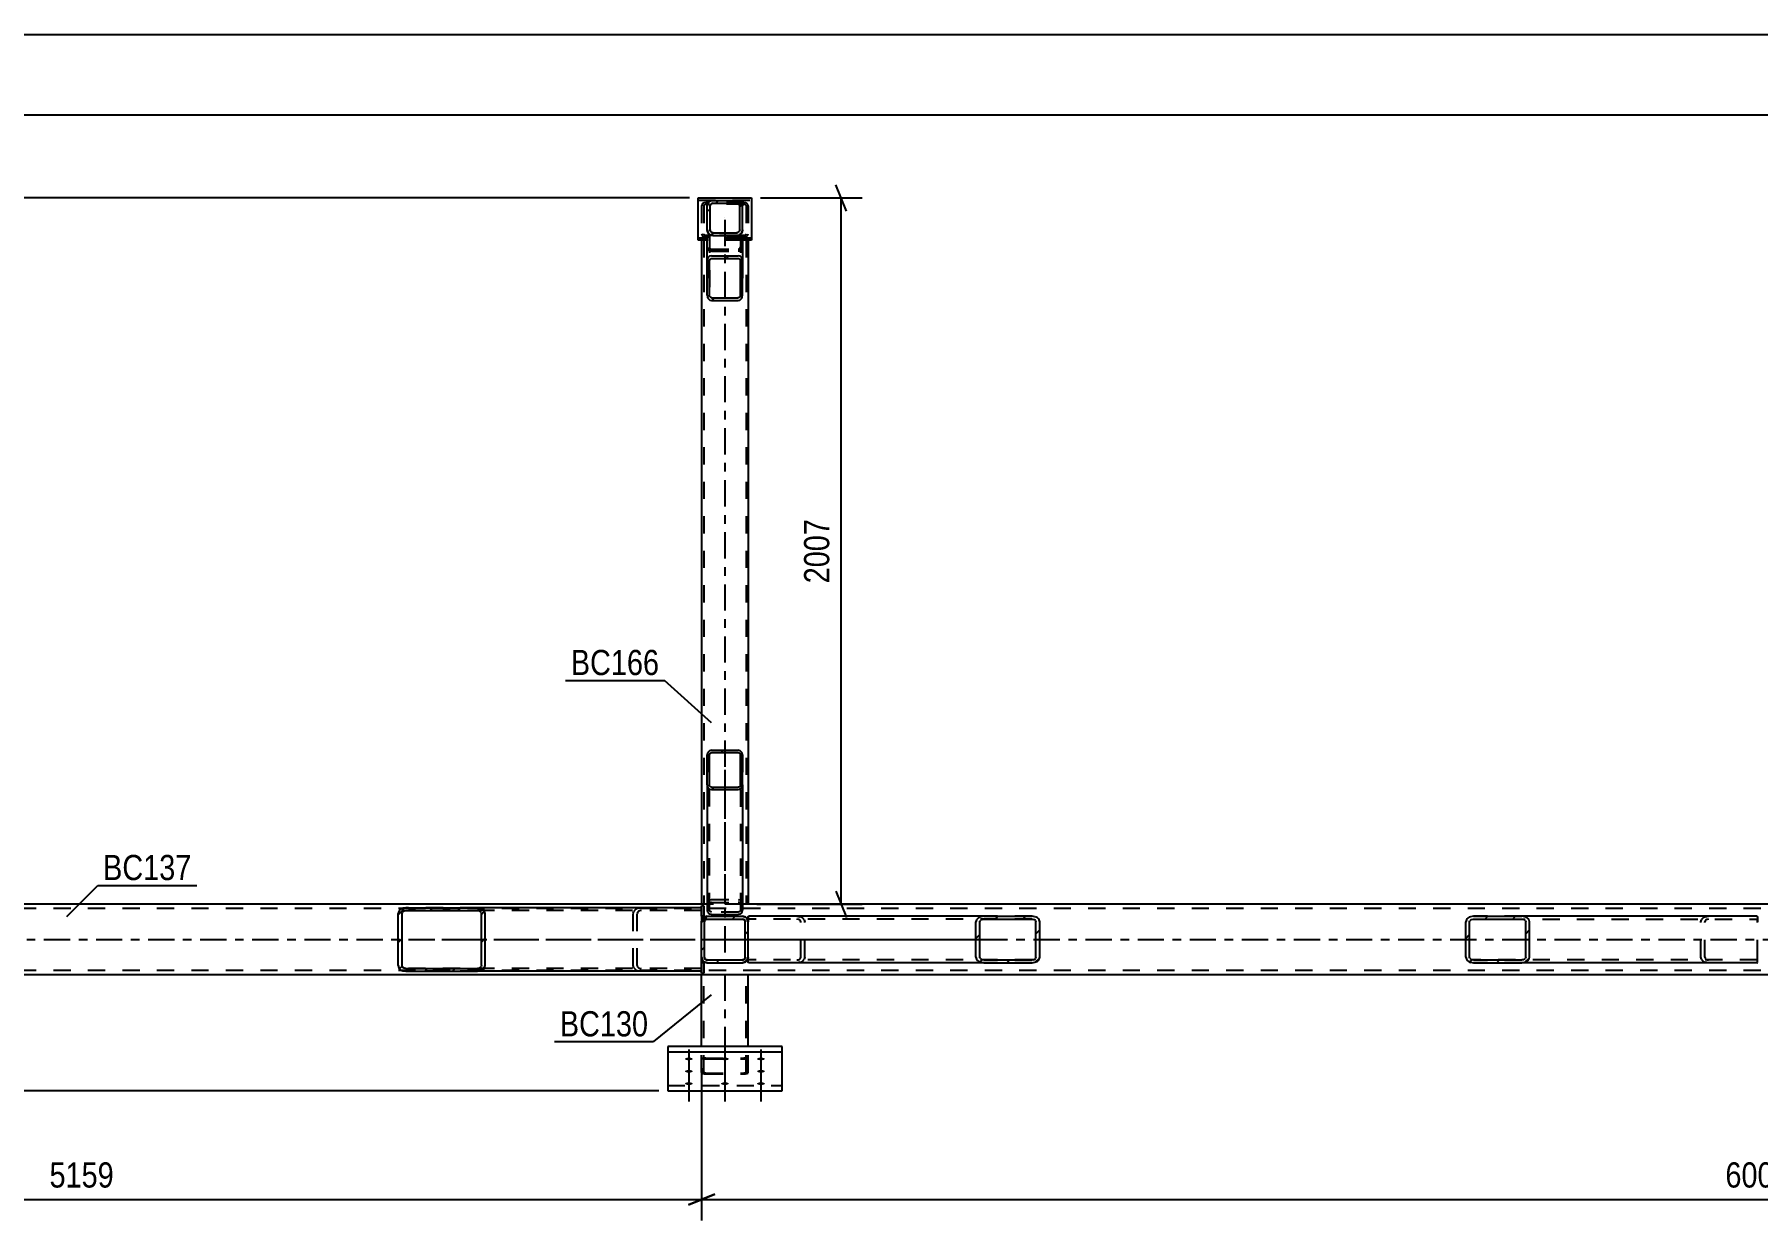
# Model space of a CAD drawing. Header units: millimetres. Extents: x -136 to 1053, y -541 to 300.
# Drawn here: x 33.8 to 229.6, y -335.4 to -200.7 of the extents above; entities that cross this region are included whole.
import ezdxf

# ---------------------------------------------------------------- set-up
doc = ezdxf.new("R2010")
doc.units = ezdxf.units.MM
doc.linetypes.add('DXK_LINE_DOT2', pattern=[3.9198, 1.9599, -1.9599])
doc.linetypes.add('DXK_LINE_DOT3', pattern=[5.9187, 2.979, -0.9799, 0.9799, -0.9799])
doc.styles.add('Arial Narrow', font='ARIALN.TTF', dxfattribs={"height": 0.2})

# ---------------------------------------------------------------- blocks, each defined once
blk = doc.blocks.new('Part-335479020-6324 - 6251')
at = {"color": 2, "linetype": 'Continuous'}
for p, q in [((109.58, -306.15), (109.58, -306.15)), ((109.58, -307.35), (109.58, -306.15)), ((109.82, -306.15), (109.58, -306.15)), ((109.58, -307.35), (109.58, -307.35)), ((109.58, -307.35), (109.82, -307.35)), ((109.82, -306.15), (109.82, -306.15)), ((109.82, -306.15), (109.82, -307.35)), ((109.82, -307.35), (109.82, -307.35))]:
    blk.add_line(p, q, dxfattribs=at)
at = {"color": 7, "linetype": 'DXK_LINE_DOT2'}
for p, q in [((109.58, -307.35), (109.58, -306.15)), ((109.82, -307.35), (109.82, -306.15))]:
    blk.add_line(p, q, dxfattribs=at)
blk = doc.blocks.new('Bolt-335479020-6273 - 6251')
at = {"linetype": 'Continuous'}
for points in [[(108.13, -316.94), (108.22, -316.94), (108.31, -316.95), (108.39, -316.96), (108.46, -316.99), (108.51, -317.01), (108.55, -317.04), (108.57, -317.07), (108.57, -317.1), (108.55, -317.13), (108.51, -317.16), (108.46, -317.19), (108.39, -317.21), (108.31, -317.22), (108.22, -317.23), (108.13, -317.24), (108.04, -317.23), (107.95, -317.22), (107.87, -317.21), (107.8, -317.19), (107.75, -317.16), (107.71, -317.13), (107.69, -317.1), (107.69, -317.07), (107.71, -317.04), (107.75, -317.01), (107.8, -316.99), (107.87, -316.96), (107.95, -316.95), (108.04, -316.94)], [(112.23, -316.94), (112.32, -316.94), (112.41, -316.95), (112.49, -316.96), (112.56, -316.99), (112.61, -317.01), (112.65, -317.04), (112.67, -317.07), (112.67, -317.1), (112.65, -317.13), (112.61, -317.16), (112.56, -317.19), (112.49, -317.21), (112.41, -317.22), (112.32, -317.23), (112.23, -317.24), (112.14, -317.23), (112.05, -317.22), (111.97, -317.21), (111.9, -317.19), (111.85, -317.16), (111.81, -317.13), (111.79, -317.1), (111.79, -317.07), (111.81, -317.04), (111.85, -317.01), (111.9, -316.99), (111.97, -316.96), (112.05, -316.95), (112.14, -316.94)], [(116.33, -316.94), (116.42, -316.94), (116.51, -316.95), (116.59, -316.96), (116.66, -316.99), (116.71, -317.01), (116.75, -317.04), (116.77, -317.07), (116.77, -317.1), (116.75, -317.13), (116.71, -317.16), (116.66, -317.19), (116.59, -317.21), (116.51, -317.22), (116.42, -317.23), (116.33, -317.24), (116.24, -317.23), (116.15, -317.22), (116.07, -317.21), (116, -317.19), (115.95, -317.16), (115.91, -317.13), (115.89, -317.1), (115.89, -317.07), (115.91, -317.04), (115.95, -317.01), (116, -316.99), (116.07, -316.96), (116.15, -316.95), (116.24, -316.94)], [(108.13, -318.34), (108.22, -318.34), (108.31, -318.35), (108.39, -318.37), (108.46, -318.39), (108.51, -318.41), (108.55, -318.44), (108.57, -318.47), (108.57, -318.5), (108.55, -318.53), (108.51, -318.56), (108.46, -318.59), (108.39, -318.61), (108.31, -318.63), (108.22, -318.64), (108.13, -318.64), (108.04, -318.64), (107.95, -318.63), (107.87, -318.61), (107.8, -318.59), (107.75, -318.56), (107.71, -318.53), (107.69, -318.5), (107.69, -318.47), (107.71, -318.44), (107.75, -318.41), (107.8, -318.39), (107.87, -318.37), (107.95, -318.35), (108.04, -318.34)], [(116.33, -318.34), (116.42, -318.34), (116.51, -318.35), (116.59, -318.37), (116.66, -318.39), (116.71, -318.41), (116.75, -318.44), (116.77, -318.47), (116.77, -318.5), (116.75, -318.53), (116.71, -318.56), (116.66, -318.59), (116.59, -318.61), (116.51, -318.63), (116.42, -318.64), (116.33, -318.64), (116.24, -318.64), (116.15, -318.63), (116.07, -318.61), (116, -318.59), (115.95, -318.56), (115.91, -318.53), (115.89, -318.5), (115.89, -318.47), (115.91, -318.44), (115.95, -318.41), (116, -318.39), (116.07, -318.37), (116.15, -318.35), (116.24, -318.34)], [(108.13, -319.74), (108.22, -319.74), (108.31, -319.75), (108.39, -319.77), (108.46, -319.79), (108.51, -319.82), (108.55, -319.84), (108.57, -319.87), (108.57, -319.91), (108.55, -319.94), (108.51, -319.97), (108.46, -319.99), (108.39, -320.01), (108.31, -320.03), (108.22, -320.04), (108.13, -320.04), (108.04, -320.04), (107.95, -320.03), (107.87, -320.01), (107.8, -319.99), (107.75, -319.97), (107.71, -319.94), (107.69, -319.91), (107.69, -319.87), (107.71, -319.84), (107.75, -319.82), (107.8, -319.79), (107.87, -319.77), (107.95, -319.75), (108.04, -319.74)], [(112.23, -319.74), (112.32, -319.74), (112.41, -319.75), (112.49, -319.77), (112.56, -319.79), (112.61, -319.82), (112.65, -319.84), (112.67, -319.87), (112.67, -319.91), (112.65, -319.94), (112.61, -319.97), (112.56, -319.99), (112.49, -320.01), (112.41, -320.03), (112.32, -320.04), (112.23, -320.04), (112.14, -320.04), (112.05, -320.03), (111.97, -320.01), (111.9, -319.99), (111.85, -319.97), (111.81, -319.94), (111.79, -319.91), (111.79, -319.87), (111.81, -319.84), (111.85, -319.82), (111.9, -319.79), (111.97, -319.77), (112.05, -319.75), (112.14, -319.74)], [(116.33, -319.74), (116.42, -319.74), (116.51, -319.75), (116.59, -319.77), (116.66, -319.79), (116.71, -319.82), (116.75, -319.84), (116.77, -319.87), (116.77, -319.91), (116.75, -319.94), (116.71, -319.97), (116.66, -319.99), (116.59, -320.01), (116.51, -320.03), (116.42, -320.04), (116.33, -320.04), (116.24, -320.04), (116.15, -320.03), (116.07, -320.01), (116, -319.99), (115.95, -319.97), (115.91, -319.94), (115.89, -319.91), (115.89, -319.87), (115.91, -319.84), (115.95, -319.82), (116, -319.79), (116.07, -319.77), (116.15, -319.75), (116.24, -319.74)]]:
    blk.add_hatch(color=1, dxfattribs=at).paths.add_polyline_path(points)
at = {"color": 1, "linetype": 'Continuous'}
for p, q in [((108.13, -316), (108.13, -319.12)), ((112.23, -316), (112.23, -319.12)), ((116.33, -316), (116.33, -319.12)), ((108.13, -317.4), (108.13, -320.52)), ((108.13, -318.8), (108.13, -321.92)), ((112.23, -318.8), (112.23, -321.92)), ((116.33, -317.4), (116.33, -320.52)), ((116.33, -318.8), (116.33, -321.92))]:
    blk.add_line(p, q, dxfattribs=at)
blk = doc.blocks.new('Part-335479020-6360 - 6251')
at = {"linetype": 'Continuous'}
h = blk.add_hatch(dxfattribs=at)
h.set_pattern_fill('', scale=0.7, style=0, pattern_type=0)
h.set_pattern_definition([(45, (113.9336, -230.8423), (-1.57154, 1.57154), [])])
h.paths.add_polyline_path([(113.75, -230.89), (113.93, -230.84), (114.09, -230.71), (114.19, -230.51), (114.23, -230.28), (114.23, -226.41), (114.19, -226.18), (114.09, -225.98), (113.93, -225.85), (113.75, -225.8), (110.71, -225.8), (110.53, -225.85), (110.37, -225.98), (110.27, -226.18), (110.23, -226.41), (110.23, -230.28), (110.27, -230.51), (110.37, -230.71), (110.53, -230.84), (110.71, -230.89)])
h.paths.add_polyline_path([(110.62, -230.56), (110.54, -230.49), (110.49, -230.39), (110.47, -230.28), (110.47, -226.41), (110.49, -226.29), (110.54, -226.19), (110.62, -226.13), (110.71, -226.1), (113.75, -226.1), (113.84, -226.13), (113.92, -226.19), (113.97, -226.29), (113.99, -226.41), (113.99, -230.28), (113.97, -230.39), (113.92, -230.49), (113.84, -230.56), (113.75, -230.58), (110.71, -230.58)])
at = {"color": 2, "linetype": 'Continuous'}
for p, q in [((110.23, -226.41), (110.23, -223.51)), ((110.23, -223.51), (110.27, -223.51)), ((110.87, -223.51), (110.27, -223.51)), ((114.23, -223.51), (113.59, -223.51)), ((114.23, -223.51), (114.23, -226.41)), ((110.27, -226.18), (110.23, -226.41)), ((110.23, -230.28), (110.23, -226.41)), ((110.47, -226.41), (110.49, -226.29)), ((110.47, -230.28), (110.47, -226.41)), ((110.49, -226.29), (110.54, -226.19)), ((110.71, -225.8), (110.53, -225.85)), ((110.54, -226.19), (110.62, -226.13)), ((110.62, -226.13), (110.71, -226.1)), ((110.71, -225.8), (113.75, -225.8)), ((110.71, -226.1), (113.75, -226.1)), ((113.93, -225.85), (113.75, -225.8)), ((113.75, -226.1), (113.84, -226.13)), ((113.84, -226.13), (113.92, -226.19)), ((113.92, -226.19), (113.97, -226.29)), ((113.97, -226.29), (113.99, -226.41)), ((113.99, -230.28), (113.99, -226.41)), ((114.23, -226.41), (114.19, -226.18)), ((114.23, -230.28), (114.23, -226.41)), ((110.23, -230.28), (110.27, -230.51)), ((110.49, -230.39), (110.47, -230.28)), ((110.54, -230.49), (110.49, -230.39)), ((110.53, -230.84), (110.71, -230.89)), ((110.62, -230.56), (110.54, -230.49)), ((110.71, -230.58), (110.62, -230.56)), ((110.71, -230.58), (113.75, -230.58)), ((110.71, -230.89), (113.75, -230.89)), ((113.84, -230.56), (113.75, -230.58)), ((113.75, -230.89), (113.93, -230.84)), ((113.92, -230.49), (113.84, -230.56)), ((113.97, -230.39), (113.92, -230.49)), ((113.99, -230.28), (113.97, -230.39)), ((114.19, -230.51), (114.23, -230.28))]:
    blk.add_line(p, q, dxfattribs=at)
at = {"color": 7, "linetype": 'DXK_LINE_DOT2'}
for p, q in [((110.27, -225.01), (110.23, -224.83)), ((110.37, -225.16), (110.27, -225.01)), ((110.53, -225.27), (110.37, -225.16)), ((110.47, -223.51), (110.47, -230.28)), ((110.49, -224.92), (110.47, -224.83)), ((110.53, -224.97), (110.49, -224.92)), ((110.54, -224.99), (110.53, -224.97)), ((110.54, -224.99), (110.62, -225.05)), ((110.62, -225.05), (110.71, -225.06)), ((110.71, -225.06), (113.75, -225.06)), ((113.59, -223.51), (110.87, -223.51)), ((113.75, -225.06), (113.84, -225.05)), ((113.84, -225.05), (113.92, -224.99)), ((113.92, -224.99), (113.97, -224.92)), ((114.09, -225.16), (113.93, -225.27)), ((113.97, -224.92), (113.99, -224.83)), ((113.99, -223.51), (113.99, -230.28)), ((114.23, -223.51), (113.99, -223.51)), ((114.19, -225.01), (114.09, -225.16)), ((114.23, -224.83), (114.19, -225.01)), ((110.23, -226.41), (110.23, -230.28)), ((110.71, -225.3), (110.53, -225.27)), ((110.71, -225.3), (113.75, -225.3)), ((113.93, -225.27), (113.75, -225.3)), ((114.23, -226.41), (114.23, -230.28))]:
    blk.add_line(p, q, dxfattribs=at)
at = {"color": 2, "linetype": 'Continuous'}
for centre, start, end in [((110.81, -226.33), 119.9099, 163.7579), ((113.65, -226.33), 16.2421, 60.0901), ((110.81, -230.35), 196.2421, 240.0901), ((113.65, -230.35), 299.9099, 343.7579)]:
    blk.add_arc(centre, 0.563, start, end, dxfattribs=at)
blk = doc.blocks.new('Part-335479020-6361 - 6251')
at = {"linetype": 'Continuous'}
h = blk.add_hatch(dxfattribs=at)
h.set_pattern_fill('', scale=0.7, style=0, pattern_type=0)
h.set_pattern_definition([(45, (113.9336, -286.437), (-1.57154, 1.57154), [])])
h.paths.add_polyline_path([(113.75, -286.48), (113.93, -286.44), (114.09, -286.32), (114.19, -286.15), (114.23, -285.94), (114.23, -282.54), (114.19, -282.34), (114.09, -282.16), (113.93, -282.05), (113.75, -282.01), (110.71, -282.01), (110.53, -282.05), (110.37, -282.16), (110.27, -282.34), (110.23, -282.54), (110.23, -285.94), (110.27, -286.15), (110.37, -286.32), (110.53, -286.44), (110.71, -286.48)])
h.paths.add_polyline_path([(110.62, -286.19), (110.54, -286.13), (110.49, -286.04), (110.47, -285.94), (110.47, -282.54), (110.49, -282.44), (110.54, -282.35), (110.62, -282.29), (110.71, -282.27), (113.75, -282.27), (113.84, -282.29), (113.92, -282.35), (113.97, -282.44), (113.99, -282.54), (113.99, -285.94), (113.97, -286.04), (113.92, -286.13), (113.84, -286.19), (113.75, -286.21), (110.71, -286.21)])
at = {"color": 2, "linetype": 'Continuous'}
for p, q in [((110.27, -282.34), (110.23, -282.54)), ((110.23, -285.94), (110.23, -282.54)), ((110.47, -282.54), (110.49, -282.44)), ((110.47, -285.94), (110.47, -282.54)), ((110.49, -282.44), (110.54, -282.35)), ((110.71, -282.01), (110.53, -282.05)), ((110.54, -282.35), (110.62, -282.29)), ((110.62, -282.29), (110.71, -282.27)), ((110.71, -282.01), (113.75, -282.01)), ((110.71, -282.27), (113.75, -282.27)), ((113.93, -282.05), (113.75, -282.01)), ((113.75, -282.27), (113.84, -282.29)), ((113.84, -282.29), (113.92, -282.35)), ((113.92, -282.35), (113.97, -282.44)), ((113.97, -282.44), (113.99, -282.54)), ((113.99, -285.94), (113.99, -282.54)), ((114.23, -282.54), (114.19, -282.34)), ((114.23, -285.94), (114.23, -282.54)), ((110.23, -285.94), (110.23, -300.16)), ((110.23, -285.94), (110.27, -286.15)), ((110.49, -286.04), (110.47, -285.94)), ((110.54, -286.13), (110.49, -286.04)), ((110.53, -286.44), (110.71, -286.48)), ((110.62, -286.19), (110.54, -286.13)), ((110.71, -286.21), (110.62, -286.19)), ((110.71, -286.21), (113.75, -286.21)), ((110.71, -286.48), (113.75, -286.48)), ((113.84, -286.19), (113.75, -286.21)), ((113.75, -286.48), (113.93, -286.44)), ((113.92, -286.13), (113.84, -286.19)), ((113.97, -286.04), (113.92, -286.13)), ((113.99, -285.94), (113.97, -286.04)), ((114.19, -286.15), (114.23, -285.94)), ((114.23, -285.94), (114.23, -300.16)), ((110.23, -300.16), (110.27, -300.35)), ((110.27, -300.35), (110.35, -300.47)), ((110.37, -300.51), (110.35, -300.47)), ((110.53, -300.62), (110.37, -300.51)), ((110.71, -300.66), (110.53, -300.62)), ((110.71, -300.66), (113.75, -300.66)), ((113.93, -300.62), (113.75, -300.66)), ((114.09, -300.51), (113.93, -300.62)), ((114.11, -300.47), (114.09, -300.51)), ((114.11, -300.47), (114.19, -300.35)), ((114.19, -300.35), (114.23, -300.16))]:
    blk.add_line(p, q, dxfattribs=at)
at = {"color": 7, "linetype": 'DXK_LINE_DOT2'}
for p, q in [((110.23, -282.54), (110.23, -285.94)), ((110.47, -300.16), (110.47, -282.54)), ((113.99, -282.54), (113.99, -300.16)), ((114.23, -282.54), (114.23, -285.94)), ((110.27, -299.51), (110.23, -299.51)), ((110.23, -299.51), (110.49, -299.51)), ((110.25, -299.51), (110.27, -299.38)), ((110.27, -299.38), (110.37, -299.16)), ((110.37, -299.16), (110.53, -299.02)), ((110.47, -299.51), (110.49, -299.51)), ((110.54, -299.39), (110.49, -299.5)), ((110.49, -299.5), (110.49, -299.51)), ((110.53, -299.02), (110.71, -298.97)), ((110.62, -299.32), (110.54, -299.39)), ((110.71, -299.3), (110.62, -299.32)), ((110.71, -298.97), (113.75, -298.97)), ((110.71, -299.3), (113.75, -299.3)), ((113.75, -298.97), (113.93, -299.02)), ((113.84, -299.32), (113.75, -299.3)), ((113.92, -299.39), (113.84, -299.32)), ((113.97, -299.5), (113.92, -299.39)), ((113.93, -299.02), (114.09, -299.16)), ((113.97, -299.51), (113.97, -299.5)), ((114.23, -299.51), (113.97, -299.51)), ((114.09, -299.16), (114.19, -299.38)), ((114.19, -299.38), (114.21, -299.51)), ((114.21, -299.51), (114.23, -299.51)), ((110.49, -300.25), (110.47, -300.16)), ((110.54, -300.33), (110.49, -300.25)), ((110.62, -300.38), (110.54, -300.33)), ((110.71, -300.4), (110.62, -300.38)), ((113.75, -300.4), (110.71, -300.4)), ((113.84, -300.38), (113.75, -300.4)), ((113.92, -300.33), (113.84, -300.38)), ((113.97, -300.25), (113.92, -300.33)), ((113.99, -300.16), (113.97, -300.25))]:
    blk.add_line(p, q, dxfattribs=at)
at = {"color": 7, "linetype": 'DXK_LINE_DOT3'}
blk.add_line((112.23, -284.24), (112.23, -305.78), dxfattribs=at)
at = {"color": 2, "linetype": 'Continuous'}
for centre, start, end in [((110.75, -282.51), 115.8178, 160.5663), ((113.71, -282.51), 19.4337, 64.1822), ((110.75, -285.98), 199.4337, 244.1822), ((113.71, -285.98), 295.8178, 340.5663)]:
    blk.add_arc(centre, 0.512, start, end, dxfattribs=at)
blk = doc.blocks.new('Part-335479020-6362 - 6251')
at = {"linetype": 'Continuous'}
h = blk.add_hatch(dxfattribs=at)
h.set_pattern_fill('', scale=0.7, style=0, pattern_type=0)
h.set_pattern_definition([(45, (113.8348, -223.4651), (-1.5715, 1.5715), [])])
h.paths.add_polyline_path([(113.59, -223.51), (113.83, -223.47), (114.04, -223.33), (114.18, -223.12), (114.23, -222.87), (114.23, -220.15), (114.18, -219.91), (114.04, -219.7), (113.83, -219.56), (113.59, -219.51), (110.87, -219.51), (110.62, -219.56), (110.42, -219.7), (110.28, -219.91), (110.23, -220.15), (110.23, -222.87), (110.28, -223.12), (110.42, -223.33), (110.62, -223.47), (110.87, -223.51)])
h.paths.add_polyline_path([(110.75, -223.17), (110.64, -223.1), (110.57, -223), (110.55, -222.87), (110.55, -220.15), (110.57, -220.03), (110.64, -219.93), (110.75, -219.86), (110.87, -219.83), (113.59, -219.83), (113.71, -219.86), (113.82, -219.93), (113.89, -220.03), (113.91, -220.15), (113.91, -222.87), (113.89, -223), (113.82, -223.1), (113.71, -223.17), (113.59, -223.19), (110.87, -223.19)])
at = {"color": 7, "linetype": 'DXK_LINE_DOT2'}
for p, q in [((110.23, -220.15), (110.28, -219.91)), ((110.23, -222.87), (110.23, -220.15)), ((110.28, -219.91), (110.42, -219.7)), ((110.42, -219.7), (110.62, -219.56)), ((110.57, -220.03), (110.55, -220.15)), ((110.55, -222.87), (110.55, -220.15)), ((110.64, -219.93), (110.57, -220.03)), ((110.62, -219.56), (110.87, -219.51)), ((110.75, -219.86), (110.64, -219.93)), ((110.87, -219.83), (110.75, -219.86)), ((110.87, -219.51), (113.59, -219.51)), ((110.87, -219.83), (113.59, -219.83)), ((113.59, -219.51), (113.83, -219.56)), ((113.71, -219.86), (113.59, -219.83)), ((113.82, -219.93), (113.71, -219.86)), ((113.89, -220.03), (113.82, -219.93)), ((113.83, -219.56), (114.04, -219.7)), ((113.91, -220.15), (113.89, -220.03)), ((113.91, -222.87), (113.91, -220.15)), ((114.04, -219.7), (114.18, -219.91)), ((114.18, -219.91), (114.23, -220.15)), ((114.23, -222.87), (114.23, -220.15)), ((110.28, -223.12), (110.23, -222.87)), ((110.42, -223.33), (110.28, -223.12)), ((110.55, -222.87), (110.57, -223)), ((110.57, -223), (110.64, -223.1)), ((110.64, -223.1), (110.75, -223.17)), ((110.75, -223.17), (110.87, -223.19)), ((110.87, -223.19), (113.59, -223.19)), ((113.59, -223.19), (113.71, -223.17)), ((113.71, -223.17), (113.82, -223.1)), ((113.82, -223.1), (113.89, -223)), ((113.89, -223), (113.91, -222.87)), ((114.18, -223.12), (114.04, -223.33)), ((114.23, -222.87), (114.18, -223.12)), ((110.62, -223.47), (110.42, -223.33)), ((110.87, -223.51), (110.62, -223.47)), ((110.87, -223.51), (113.59, -223.51)), ((113.83, -223.47), (113.59, -223.51)), ((114.04, -223.33), (113.83, -223.47))]:
    blk.add_line(p, q, dxfattribs=at)
at = {"color": 2, "linetype": 'Continuous'}
for p, q in [((110.28, -219.91), (110.23, -220.15)), ((110.23, -222.87), (110.23, -220.15)), ((110.55, -220.15), (110.57, -220.03)), ((110.55, -222.87), (110.55, -220.15)), ((110.87, -219.51), (110.62, -219.56)), ((110.75, -219.86), (110.87, -219.83)), ((110.87, -219.51), (113.59, -219.51)), ((110.87, -219.83), (113.59, -219.83)), ((113.83, -219.56), (113.59, -219.51)), ((113.59, -219.83), (113.71, -219.86)), ((113.89, -220.03), (113.91, -220.15)), ((113.91, -222.87), (113.91, -220.15)), ((114.23, -220.15), (114.18, -219.91)), ((114.23, -222.87), (114.23, -220.15)), ((110.23, -222.87), (110.28, -223.12)), ((110.57, -223), (110.55, -222.87)), ((110.87, -223.19), (110.75, -223.17)), ((110.87, -223.19), (113.59, -223.19)), ((113.71, -223.17), (113.59, -223.19)), ((113.91, -222.87), (113.89, -223)), ((114.18, -223.12), (114.23, -222.87)), ((110.62, -223.47), (110.87, -223.51)), ((110.87, -223.51), (113.59, -223.51)), ((113.59, -223.51), (113.83, -223.47))]:
    blk.add_line(p, q, dxfattribs=at)
at = {"color": 7, "linetype": 'DXK_LINE_DOT3'}
blk.add_line((112.23, -221.51), (112.23, -221.51), dxfattribs=at)
at = {"color": 2, "linetype": 'Continuous'}
for centre, radius, start, end in [((110.87, -220.15), 0.64, 112.5, 157.5), ((110.87, -220.15), 0.32, 112.5, 157.5), ((113.59, -220.15), 0.32, 22.5, 67.5), ((113.59, -220.15), 0.64, 22.5, 67.5), ((110.87, -222.87), 0.64, 202.5, 247.5), ((110.87, -222.87), 0.32, 202.5, 247.5), ((113.59, -222.87), 0.32, 292.5, 337.5), ((113.59, -222.87), 0.64, 292.5, 337.5)]:
    blk.add_arc(centre, radius, start, end, dxfattribs=at)
blk = doc.blocks.new('Part-335479020-6365 - 6251')
at = {"linetype": 'Continuous'}
h = blk.add_hatch(dxfattribs=at)
h.set_pattern_fill('', scale=0.7, style=0, pattern_type=0)
h.set_pattern_definition([(45, (147.4735, -306.105), (-1.57154, 1.57154), [])])
h.paths.add_polyline_path([(147.14, -306.15), (147.47, -306.1), (147.76, -305.97), (147.95, -305.76), (148.02, -305.51), (148.02, -301.51), (147.95, -301.27), (147.76, -301.06), (147.47, -300.92), (147.14, -300.87), (141.64, -300.87), (141.31, -300.92), (141.02, -301.06), (140.83, -301.27), (140.76, -301.51), (140.76, -305.51), (140.83, -305.76), (141.02, -305.97), (141.31, -306.1), (141.64, -306.15)])
h.paths.add_polyline_path([(141.47, -305.81), (141.33, -305.74), (141.24, -305.64), (141.2, -305.51), (141.2, -301.51), (141.24, -301.39), (141.33, -301.29), (141.47, -301.22), (141.64, -301.19), (147.14, -301.19), (147.31, -301.22), (147.45, -301.29), (147.54, -301.39), (147.58, -301.51), (147.58, -305.51), (147.54, -305.64), (147.45, -305.74), (147.31, -305.81), (147.14, -305.83), (141.64, -305.83)])
at = {"color": 2, "linetype": 'Continuous'}
for p, q in [((114.86, -300.88), (114.93, -300.87)), ((114.86, -300.88), (114.86, -301.51)), ((141.64, -300.87), (114.93, -300.87)), ((140.83, -301.27), (140.76, -301.51)), ((140.76, -305.51), (140.76, -301.51)), ((141.2, -301.51), (141.24, -301.39)), ((141.2, -305.51), (141.2, -301.51)), ((141.64, -300.87), (141.31, -300.92)), ((141.47, -301.22), (141.64, -301.19)), ((141.64, -300.87), (147.14, -300.87)), ((141.64, -301.19), (147.14, -301.19)), ((147.47, -300.92), (147.14, -300.87)), ((147.14, -301.19), (147.31, -301.22)), ((147.54, -301.39), (147.58, -301.51)), ((147.58, -305.51), (147.58, -301.51)), ((148.02, -301.51), (147.95, -301.27)), ((148.02, -305.51), (148.02, -301.51)), ((114.86, -306.1), (114.86, -305.51)), ((114.86, -306.14), (114.86, -306.1)), ((114.93, -306.15), (114.86, -306.14)), ((141.64, -306.15), (114.93, -306.15)), ((140.76, -305.51), (140.83, -305.76)), ((141.24, -305.64), (141.2, -305.51)), ((141.31, -306.1), (141.64, -306.15)), ((141.64, -305.83), (141.47, -305.81)), ((141.64, -305.83), (147.14, -305.83)), ((141.64, -306.15), (147.14, -306.15)), ((147.31, -305.81), (147.14, -305.83)), ((147.14, -306.15), (147.47, -306.1)), ((147.58, -305.51), (147.54, -305.64)), ((147.95, -305.76), (148.02, -305.51))]:
    blk.add_line(p, q, dxfattribs=at)
at = {"color": 7, "linetype": 'DXK_LINE_DOT2'}
for p, q in [((114.86, -301.2), (114.86, -300.88)), ((114.93, -301.19), (114.86, -301.2)), ((114.86, -305.97), (114.86, -301.51)), ((147.14, -301.19), (114.93, -301.19)), ((120.42, -300.87), (120.76, -300.92)), ((120.59, -301.22), (120.42, -301.19)), ((120.86, -301.51), (120.83, -301.39)), ((120.86, -305.51), (120.86, -301.51)), ((121.23, -301.27), (121.3, -301.51)), ((121.3, -305.51), (121.3, -301.51)), ((147.14, -300.87), (141.64, -300.87)), ((114.93, -305.83), (114.86, -305.82)), ((147.14, -305.83), (114.93, -305.83)), ((120.42, -305.83), (120.59, -305.81)), ((120.76, -306.1), (120.42, -306.15)), ((120.83, -305.64), (120.86, -305.51)), ((121.3, -305.51), (121.23, -305.76)), ((147.14, -306.15), (141.64, -306.15))]:
    blk.add_line(p, q, dxfattribs=at)
at = {"color": 7, "linetype": 'DXK_LINE_DOT3'}
blk.add_line((110.82, -303.51), (144.39, -303.51), dxfattribs=at)
at = {"color": 7, "linetype": 'DXK_LINE_DOT2'}
for centre, radius, start, end in [((120.49, -301.61), 0.401, 32.4363, 75.4618), ((120.56, -301.7), 0.802, 32.4363, 75.4618), ((120.49, -305.42), 0.401, 284.5382, 327.5637), ((120.56, -305.33), 0.802, 284.5382, 327.5637)]:
    blk.add_arc(centre, radius, start, end, dxfattribs=at)
at = {"color": 2, "linetype": 'Continuous'}
for centre, radius, start, end in [((141.51, -301.7), 0.802, 104.5382, 147.5637), ((141.57, -301.61), 0.401, 104.5382, 147.5637), ((147.2, -301.61), 0.401, 32.4363, 75.4618), ((147.27, -301.7), 0.802, 32.4363, 75.4618), ((141.51, -305.33), 0.802, 212.4363, 255.4618), ((141.57, -305.42), 0.401, 212.4363, 255.4618), ((147.2, -305.42), 0.401, 284.5382, 327.5637), ((147.27, -305.33), 0.802, 284.5382, 327.5637)]:
    blk.add_arc(centre, radius, start, end, dxfattribs=at)
blk = doc.blocks.new('Part-335479020-6322 - 6251')
at = {"color": 2, "linetype": 'Continuous'}
for p, q in [((110.23, -299.51), (-18.42, -299.51)), ((350.23, -299.51), (114.23, -299.51)), ((554.42, -307.51), (-18.42, -307.51))]:
    blk.add_line(p, q, dxfattribs=at)
at = {"color": 7, "linetype": 'DXK_LINE_DOT2'}
for p, q in [((110.27, -299.51), (110.23, -299.51)), ((114.23, -299.51), (110.23, -299.51)), ((559.22, -299.99), (-18.42, -299.99)), ((559.22, -307.03), (-18.42, -307.03))]:
    blk.add_line(p, q, dxfattribs=at)
at = {"color": 7, "linetype": 'DXK_LINE_DOT3'}
blk.add_line((-18.42, -303.51), (559.22, -303.51), dxfattribs=at)
blk = doc.blocks.new('Part-335479020-6323 - 6251')
at = {"color": 2, "linetype": 'Continuous'}
for p, q in [((109.58, -299.67), (109.58, -299.67)), ((109.82, -299.67), (109.58, -299.67)), ((109.58, -300.87), (109.58, -299.67)), ((109.58, -300.87), (109.58, -300.87)), ((109.82, -300.87), (109.58, -300.87)), ((109.82, -299.67), (109.82, -299.67)), ((109.82, -299.67), (109.82, -300.87)), ((109.82, -300.87), (109.82, -300.87))]:
    blk.add_line(p, q, dxfattribs=at)
at = {"color": 7, "linetype": 'DXK_LINE_DOT2'}
for p, q in [((109.58, -299.67), (109.58, -300.87)), ((109.82, -299.67), (109.82, -300.87))]:
    blk.add_line(p, q, dxfattribs=at)
blk = doc.blocks.new('Part-335479020-6352 - 6251')
at = {"color": 2, "linetype": 'Continuous'}
for p, q in [((109.19, -224.02), (109.19, -219.24)), ((109.19, -219.24), (115.27, -219.24)), ((115.27, -219.24), (115.27, -224.02)), ((110.23, -223.79), (109.19, -223.79)), ((110.23, -224.02), (109.19, -224.02)), ((115.27, -223.79), (114.23, -223.79)), ((115.27, -224.02), (114.23, -224.02))]:
    blk.add_line(p, q, dxfattribs=at)
at = {"color": 7, "linetype": 'DXK_LINE_DOT2'}
for p, q in [((109.19, -219.48), (115.27, -219.48)), ((114.23, -223.79), (110.23, -223.79)), ((114.23, -224.02), (110.23, -224.02))]:
    blk.add_line(p, q, dxfattribs=at)
blk = doc.blocks.new('Part-335479020-6353 - 6251')
at = {"color": 2, "linetype": 'Continuous'}
for p, q in [((118.73, -315.66), (105.73, -315.66)), ((105.73, -315.66), (105.73, -320.71)), ((105.73, -316.27), (118.73, -316.27)), ((118.73, -320.71), (118.73, -315.66)), ((105.73, -320.71), (118.73, -320.71))]:
    blk.add_line(p, q, dxfattribs=at)
at = {"color": 7, "linetype": 'DXK_LINE_DOT2'}
blk.add_line((105.73, -320.11), (118.73, -320.11), dxfattribs=at)
blk = doc.blocks.new('Part-335479020-6378 - 6251')
at = {"linetype": 'Continuous'}
h = blk.add_hatch(dxfattribs=at)
h.set_pattern_fill('', scale=0.7, style=0, pattern_type=0)
h.set_pattern_definition([(45, (114.4654, -306.105), (-1.57154, 1.57154), [])])
h.paths.add_polyline_path([(114.22, -306.15), (114.47, -306.1), (114.67, -305.97), (114.81, -305.76), (114.86, -305.51), (114.86, -301.51), (114.81, -301.27), (114.67, -301.06), (114.47, -300.92), (114.22, -300.87), (110.22, -300.87), (109.98, -300.92), (109.77, -301.06), (109.63, -301.27), (109.58, -301.51), (109.58, -305.51), (109.63, -305.76), (109.77, -305.97), (109.98, -306.1), (110.22, -306.15)])
h.paths.add_polyline_path([(110.1, -305.81), (109.99, -305.74), (109.92, -305.64), (109.9, -305.51), (109.9, -301.51), (109.92, -301.39), (109.99, -301.29), (110.1, -301.22), (110.22, -301.19), (114.22, -301.19), (114.34, -301.22), (114.45, -301.29), (114.52, -301.39), (114.54, -301.51), (114.54, -305.51), (114.52, -305.64), (114.45, -305.74), (114.34, -305.81), (114.22, -305.83), (110.22, -305.83)])
at = {"color": 7, "linetype": 'DXK_LINE_DOT2'}
for p, q in [((109.58, -301.51), (109.63, -301.27)), ((109.58, -305.51), (109.58, -301.51)), ((109.92, -301.39), (109.9, -301.51)), ((109.9, -305.51), (109.9, -301.51)), ((109.98, -300.92), (110.22, -300.87)), ((110.22, -301.19), (110.1, -301.22)), ((110.22, -300.87), (114.22, -300.87)), ((110.22, -301.19), (114.22, -301.19)), ((114.22, -300.87), (114.47, -300.92)), ((114.34, -301.22), (114.22, -301.19)), ((114.54, -301.51), (114.52, -301.39)), ((114.54, -305.51), (114.54, -301.51)), ((114.81, -301.27), (114.86, -301.51)), ((114.86, -305.51), (114.86, -301.51)), ((109.63, -305.76), (109.58, -305.51)), ((109.9, -305.51), (109.92, -305.64)), ((110.22, -306.15), (109.98, -306.1)), ((110.1, -305.81), (110.22, -305.83)), ((110.22, -305.83), (114.22, -305.83)), ((110.22, -306.15), (114.22, -306.15)), ((114.22, -305.83), (114.34, -305.81)), ((114.47, -306.1), (114.22, -306.15)), ((114.52, -305.64), (114.54, -305.51)), ((114.86, -305.51), (114.81, -305.76))]:
    blk.add_line(p, q, dxfattribs=at)
at = {"color": 2, "linetype": 'Continuous'}
for p, q in [((109.63, -301.27), (109.58, -301.51)), ((109.58, -305.51), (109.58, -301.51)), ((109.9, -301.51), (109.92, -301.39)), ((109.9, -305.51), (109.9, -301.51)), ((110.22, -300.87), (109.98, -300.92)), ((110.1, -301.22), (110.22, -301.19)), ((110.22, -300.87), (114.22, -300.87)), ((110.22, -301.19), (114.22, -301.19)), ((114.47, -300.92), (114.22, -300.87)), ((114.22, -301.19), (114.34, -301.22)), ((114.52, -301.39), (114.54, -301.51)), ((114.54, -305.51), (114.54, -301.51)), ((114.86, -301.51), (114.81, -301.27)), ((114.86, -305.51), (114.86, -301.51)), ((109.58, -305.51), (109.63, -305.76)), ((109.92, -305.64), (109.9, -305.51)), ((109.98, -306.1), (110.22, -306.15)), ((110.22, -305.83), (110.1, -305.81)), ((110.22, -305.83), (114.22, -305.83)), ((110.22, -306.15), (114.22, -306.15)), ((114.34, -305.81), (114.22, -305.83)), ((114.22, -306.15), (114.47, -306.1)), ((114.54, -305.51), (114.52, -305.64)), ((114.81, -305.76), (114.86, -305.51))]:
    blk.add_line(p, q, dxfattribs=at)
at = {"color": 7, "linetype": 'DXK_LINE_DOT3'}
blk.add_line((112.22, -303.51), (112.22, -303.51), dxfattribs=at)
at = {"color": 7, "linetype": 'DXK_LINE_DOT2'}
for centre, radius, start, end in [((110.22, -301.51), 0.64, 112.5, 157.5), ((110.22, -301.51), 0.32, 112.5, 157.5), ((114.22, -301.51), 0.32, 22.5, 67.5), ((114.22, -301.51), 0.64, 22.5, 67.5), ((110.22, -305.51), 0.64, 202.5, 247.5), ((110.22, -305.51), 0.32, 202.5, 247.5), ((114.22, -305.51), 0.32, 292.5, 337.5), ((114.22, -305.51), 0.64, 292.5, 337.5)]:
    blk.add_arc(centre, radius, start, end, dxfattribs=at)
at = {"color": 2, "linetype": 'Continuous'}
for centre, radius, start, end in [((110.22, -301.51), 0.64, 112.5, 157.5), ((110.22, -301.51), 0.32, 112.5, 157.5), ((114.22, -301.51), 0.32, 22.5, 67.5), ((114.22, -301.51), 0.64, 22.5, 67.5), ((110.22, -305.51), 0.64, 202.5, 247.5), ((110.22, -305.51), 0.32, 202.5, 247.5), ((114.22, -305.51), 0.32, 292.5, 337.5), ((114.22, -305.51), 0.64, 292.5, 337.5)]:
    blk.add_arc(centre, radius, start, end, dxfattribs=at)
blk = doc.blocks.new('Part-335479020-6391 - 6251')
at = {"color": 2, "linetype": 'Continuous'}
for p, q in [((109.59, -315.66), (109.59, -307.51)), ((114.87, -315.66), (114.87, -307.51))]:
    blk.add_line(p, q, dxfattribs=at)
at = {"color": 7, "linetype": 'DXK_LINE_DOT2'}
for p, q in [((114.87, -307.51), (109.59, -307.51)), ((109.83, -318.63), (109.83, -307.51)), ((114.63, -318.63), (114.63, -307.51)), ((109.59, -318.63), (109.59, -315.66)), ((109.63, -317.09), (109.59, -317.15)), ((109.73, -317.03), (109.63, -317.09)), ((109.89, -317), (109.73, -317.03)), ((109.83, -317.15), (109.85, -317.12)), ((109.85, -317.12), (109.9, -317.09)), ((110.07, -316.98), (109.89, -317)), ((109.9, -317.09), (109.98, -317.07)), ((109.98, -317.07), (110.07, -317.07)), ((110.07, -316.98), (114.39, -316.98)), ((110.07, -317.07), (114.39, -317.07)), ((114.57, -317), (114.39, -316.98)), ((114.39, -317.07), (114.48, -317.07)), ((114.48, -317.07), (114.56, -317.09)), ((114.56, -317.09), (114.61, -317.12)), ((114.73, -317.03), (114.57, -317)), ((114.61, -317.12), (114.63, -317.15)), ((114.83, -317.09), (114.73, -317.03)), ((114.87, -317.15), (114.83, -317.09)), ((114.87, -318.63), (114.87, -315.66)), ((109.59, -318.63), (109.63, -318.69)), ((109.63, -318.69), (109.73, -318.74)), ((109.73, -318.74), (109.89, -318.78)), ((109.85, -318.66), (109.83, -318.63)), ((109.9, -318.68), (109.85, -318.66)), ((109.89, -318.78), (110.07, -318.79)), ((109.98, -318.7), (109.9, -318.68)), ((110.07, -318.71), (109.98, -318.7)), ((110.07, -318.71), (114.39, -318.71)), ((110.07, -318.79), (114.39, -318.79)), ((114.48, -318.7), (114.39, -318.71)), ((114.39, -318.79), (114.57, -318.78)), ((114.56, -318.68), (114.48, -318.7)), ((114.61, -318.66), (114.56, -318.68)), ((114.57, -318.78), (114.73, -318.74)), ((114.63, -318.63), (114.61, -318.66)), ((114.73, -318.74), (114.83, -318.69)), ((114.83, -318.69), (114.87, -318.63))]:
    blk.add_line(p, q, dxfattribs=at)
at = {"color": 7, "linetype": 'DXK_LINE_DOT3'}
blk.add_line((112.23, -307.51), (112.23, -317.89), dxfattribs=at)
blk = doc.blocks.new('Part-335479020-6393 - 6251')
at = {"linetype": 'Continuous'}
h = blk.add_hatch(dxfattribs=at)
h.set_pattern_fill('', scale=0.7, style=0, pattern_type=0)
h.set_pattern_definition([(45, (84.4545, -307.065), (-1.57154, 1.57154), [])])
h.paths.add_polyline_path([(84.12, -307.11), (84.45, -307.06), (84.74, -306.93), (84.93, -306.72), (85, -306.47), (85, -300.55), (84.93, -300.31), (84.74, -300.1), (84.45, -299.96), (84.12, -299.91), (75.99, -299.91), (75.65, -299.96), (75.36, -300.1), (75.17, -300.31), (75.11, -300.55), (75.11, -306.47), (75.17, -306.72), (75.36, -306.93), (75.65, -307.06), (75.99, -307.11)])
h.paths.add_polyline_path([(75.82, -306.77), (75.67, -306.7), (75.58, -306.6), (75.55, -306.47), (75.55, -300.55), (75.58, -300.43), (75.67, -300.33), (75.82, -300.26), (75.99, -300.23), (84.12, -300.23), (84.29, -300.26), (84.43, -300.33), (84.52, -300.43), (84.56, -300.55), (84.56, -306.47), (84.52, -306.6), (84.43, -306.7), (84.29, -306.77), (84.12, -306.79), (75.99, -306.79)])
at = {"color": 2, "linetype": 'Continuous'}
for p, q in [((75.17, -300.31), (75.11, -300.55)), ((75.11, -306.47), (75.11, -300.55)), ((75.55, -300.55), (75.58, -300.43)), ((75.55, -306.47), (75.55, -300.55)), ((75.99, -299.91), (75.65, -299.96)), ((75.82, -300.26), (75.99, -300.23)), ((75.99, -299.91), (84.12, -299.91)), ((75.99, -300.23), (84.12, -300.23)), ((109.58, -299.91), (84.12, -299.91)), ((84.45, -299.96), (84.12, -299.91)), ((84.12, -300.23), (84.29, -300.26)), ((84.52, -300.43), (84.56, -300.55)), ((84.56, -306.47), (84.56, -300.55)), ((85, -300.55), (84.93, -300.31)), ((85, -306.47), (85, -300.55)), ((109.58, -300.87), (109.58, -301.51)), ((75.11, -306.47), (75.17, -306.72)), ((75.58, -306.6), (75.55, -306.47)), ((75.65, -307.06), (75.99, -307.11)), ((75.99, -306.79), (75.82, -306.77)), ((75.99, -306.79), (84.12, -306.79)), ((75.99, -307.11), (84.12, -307.11)), ((84.29, -306.77), (84.12, -306.79)), ((84.12, -307.11), (84.45, -307.06)), ((109.58, -307.11), (84.12, -307.11)), ((84.56, -306.47), (84.52, -306.6)), ((84.93, -306.72), (85, -306.47)), ((109.58, -306.15), (109.58, -305.51))]:
    blk.add_line(p, q, dxfattribs=at)
at = {"color": 7, "linetype": 'DXK_LINE_DOT2'}
for p, q in [((84.12, -299.91), (75.99, -299.91)), ((109.58, -300.23), (75.99, -300.23)), ((101.82, -300.55), (101.89, -300.31)), ((101.82, -306.47), (101.82, -300.55)), ((102.29, -300.43), (102.26, -300.55)), ((102.26, -306.47), (102.26, -300.55)), ((102.36, -299.96), (102.7, -299.91)), ((102.7, -300.23), (102.53, -300.26)), ((109.58, -299.91), (109.58, -300.87)), ((109.58, -305.51), (109.58, -301.51)), ((109.58, -306.79), (75.99, -306.79)), ((84.12, -307.11), (75.99, -307.11)), ((101.89, -306.72), (101.82, -306.47)), ((102.26, -306.47), (102.29, -306.6)), ((102.7, -307.11), (102.36, -307.06)), ((102.53, -306.77), (102.7, -306.79)), ((109.58, -306.47), (109.58, -306.15)), ((109.58, -307.11), (109.58, -306.47))]:
    blk.add_line(p, q, dxfattribs=at)
at = {"color": 7, "linetype": 'DXK_LINE_DOT3'}
blk.add_line((80.05, -303.51), (113.62, -303.51), dxfattribs=at)
at = {"color": 2, "linetype": 'Continuous'}
for centre, radius, start, end in [((75.85, -300.74), 0.802, 104.5382, 147.5636), ((75.92, -300.65), 0.401, 104.5382, 147.5636), ((84.19, -300.65), 0.401, 32.4364, 75.4618), ((84.25, -300.74), 0.802, 32.4364, 75.4618), ((75.85, -306.29), 0.802, 212.4364, 255.4618), ((75.92, -306.38), 0.401, 212.4364, 255.4618), ((84.19, -306.38), 0.401, 284.5382, 327.5636), ((84.25, -306.29), 0.802, 284.5382, 327.5636)]:
    blk.add_arc(centre, radius, start, end, dxfattribs=at)
at = {"color": 7, "linetype": 'DXK_LINE_DOT2'}
for centre, radius, start, end in [((102.57, -300.74), 0.802, 104.5382, 147.5636), ((102.63, -300.65), 0.401, 104.5382, 147.5636), ((102.57, -306.29), 0.802, 212.4364, 255.4618), ((102.63, -306.38), 0.401, 212.4364, 255.4618)]:
    blk.add_arc(centre, radius, start, end, dxfattribs=at)
blk = doc.blocks.new('Part-335479020-6394 - 6251')
at = {"linetype": 'Continuous'}
h = blk.add_hatch(dxfattribs=at)
h.set_pattern_fill('', scale=0.7, style=0, pattern_type=0)
h.set_pattern_definition([(45, (203.1347, -306.105), (-1.57154, 1.57154), [])])
h.paths.add_polyline_path([(202.8, -306.15), (203.13, -306.1), (203.42, -305.97), (203.61, -305.76), (203.68, -305.51), (203.68, -301.51), (203.61, -301.27), (203.42, -301.06), (203.13, -300.92), (202.8, -300.87), (197.3, -300.87), (196.97, -300.92), (196.68, -301.06), (196.49, -301.27), (196.42, -301.51), (196.42, -305.51), (196.49, -305.76), (196.68, -305.97), (196.97, -306.1), (197.3, -306.15)])
h.paths.add_polyline_path([(197.13, -305.81), (196.99, -305.74), (196.9, -305.64), (196.86, -305.51), (196.86, -301.51), (196.9, -301.39), (196.99, -301.29), (197.13, -301.22), (197.3, -301.19), (202.8, -301.19), (202.97, -301.22), (203.11, -301.29), (203.2, -301.39), (203.24, -301.51), (203.24, -305.51), (203.2, -305.64), (203.11, -305.74), (202.97, -305.81), (202.8, -305.83), (197.3, -305.83)])
at = {"color": 2, "linetype": 'Continuous'}
for p, q in [((196.49, -301.27), (196.42, -301.51)), ((196.42, -305.51), (196.42, -301.51)), ((196.86, -301.51), (196.9, -301.39)), ((196.86, -305.51), (196.86, -301.51)), ((197.3, -300.87), (196.97, -300.92)), ((197.13, -301.22), (197.3, -301.19)), ((197.3, -300.87), (202.8, -300.87)), ((197.3, -301.19), (202.8, -301.19)), ((229.51, -300.87), (202.8, -300.87)), ((203.13, -300.92), (202.8, -300.87)), ((202.8, -301.19), (202.97, -301.22)), ((203.2, -301.39), (203.24, -301.51)), ((203.24, -305.51), (203.24, -301.51)), ((203.68, -301.51), (203.61, -301.27)), ((203.68, -305.51), (203.68, -301.51)), ((229.51, -300.87), (229.58, -300.88)), ((229.58, -300.88), (229.58, -300.92)), ((229.58, -300.92), (229.58, -301.06)), ((229.58, -301.06), (229.58, -301.51)), ((196.42, -305.51), (196.49, -305.76)), ((196.9, -305.64), (196.86, -305.51)), ((196.97, -306.1), (197.3, -306.15)), ((197.3, -305.83), (197.13, -305.81)), ((197.3, -305.83), (202.8, -305.83)), ((197.3, -306.15), (202.8, -306.15)), ((202.97, -305.81), (202.8, -305.83)), ((202.8, -306.15), (203.13, -306.1)), ((229.51, -306.15), (202.8, -306.15)), ((203.24, -305.51), (203.2, -305.64)), ((203.61, -305.76), (203.68, -305.51)), ((229.51, -306.15), (229.58, -306.14)), ((229.58, -306.14), (229.58, -305.51))]:
    blk.add_line(p, q, dxfattribs=at)
at = {"color": 7, "linetype": 'DXK_LINE_DOT2'}
for p, q in [((202.8, -300.87), (197.3, -300.87)), ((197.3, -301.19), (229.51, -301.19)), ((223.14, -301.51), (223.21, -301.27)), ((223.14, -305.51), (223.14, -301.51)), ((223.61, -301.39), (223.58, -301.51)), ((223.58, -305.51), (223.58, -301.51)), ((223.68, -300.92), (224.02, -300.87)), ((224.02, -301.19), (223.85, -301.22)), ((229.51, -301.19), (229.58, -301.2)), ((229.58, -300.88), (229.58, -300.88)), ((229.58, -301.06), (229.58, -301.2)), ((229.58, -305.51), (229.58, -301.27)), ((229.51, -305.83), (197.3, -305.83)), ((202.8, -306.15), (197.3, -306.15)), ((223.21, -305.76), (223.14, -305.51)), ((223.58, -305.51), (223.61, -305.64)), ((224.02, -306.15), (223.68, -306.1)), ((223.85, -305.81), (224.02, -305.83)), ((229.51, -305.83), (229.58, -305.82))]:
    blk.add_line(p, q, dxfattribs=at)
at = {"color": 2, "linetype": 'Continuous'}
for centre, radius, start, end in [((197.17, -301.7), 0.802, 104.5383, 147.5638), ((197.24, -301.61), 0.401, 104.5383, 147.5638), ((202.87, -301.61), 0.401, 32.4362, 75.4617), ((202.93, -301.7), 0.802, 32.4362, 75.4617), ((197.17, -305.33), 0.802, 212.4362, 255.4617), ((197.24, -305.42), 0.401, 212.4362, 255.4617), ((202.87, -305.42), 0.401, 284.5383, 327.5638), ((202.93, -305.33), 0.802, 284.5383, 327.5638)]:
    blk.add_arc(centre, radius, start, end, dxfattribs=at)
at = {"color": 7, "linetype": 'DXK_LINE_DOT2'}
for centre, radius, start, end in [((223.88, -301.7), 0.802, 104.5383, 147.5638), ((223.95, -301.61), 0.401, 104.5383, 147.5638), ((223.88, -305.33), 0.802, 212.4362, 255.4617), ((223.95, -305.42), 0.401, 212.4362, 255.4617)]:
    blk.add_arc(centre, radius, start, end, dxfattribs=at)
blk = doc.blocks.new('Part-335479020-6443 - 6251')
at = {"color": 7, "linetype": 'DXK_LINE_DOT2'}
for p, q in [((109.63, -219.99), (109.59, -220.13)), ((109.59, -220.13), (109.59, -224.02)), ((109.73, -219.88), (109.63, -219.99)), ((109.89, -219.8), (109.73, -219.88)), ((109.83, -220.13), (109.85, -220.06)), ((109.83, -220.13), (109.83, -299.51)), ((109.85, -220.06), (109.9, -220)), ((110.07, -219.77), (109.89, -219.8)), ((109.9, -220), (109.98, -219.96)), ((109.98, -219.96), (110.07, -219.95)), ((114.39, -219.77), (110.07, -219.77)), ((114.39, -219.95), (110.07, -219.95)), ((114.57, -219.8), (114.39, -219.77)), ((114.39, -219.95), (114.48, -219.96)), ((114.48, -219.96), (114.56, -220)), ((114.56, -220), (114.61, -220.06)), ((114.73, -219.88), (114.57, -219.8)), ((114.61, -220.06), (114.63, -220.13)), ((114.63, -220.13), (114.63, -299.51)), ((114.83, -219.99), (114.73, -219.88)), ((114.87, -220.13), (114.83, -219.99)), ((114.87, -220.13), (114.87, -224.02)), ((109.59, -223.32), (109.63, -223.46)), ((109.63, -223.46), (109.73, -223.57)), ((109.73, -223.57), (109.89, -223.65)), ((109.85, -223.39), (109.83, -223.32)), ((109.9, -223.45), (109.85, -223.39)), ((109.89, -223.65), (110.07, -223.68)), ((109.98, -223.49), (109.9, -223.45)), ((110.07, -223.5), (109.98, -223.49)), ((114.39, -223.5), (110.07, -223.5)), ((114.39, -223.68), (110.07, -223.68)), ((114.48, -223.49), (114.39, -223.5)), ((114.39, -223.68), (114.57, -223.65)), ((114.56, -223.45), (114.48, -223.49)), ((114.61, -223.39), (114.56, -223.45)), ((114.57, -223.65), (114.73, -223.57)), ((114.63, -223.32), (114.61, -223.39)), ((114.73, -223.57), (114.83, -223.46)), ((114.83, -223.46), (114.87, -223.32)), ((114.87, -299.51), (109.59, -299.51))]:
    blk.add_line(p, q, dxfattribs=at)
at = {"color": 7, "linetype": 'DXK_LINE_DOT3'}
blk.add_line((112.23, -221.72), (112.23, -299.51), dxfattribs=at)
at = {"color": 2, "linetype": 'Continuous'}
for p, q in [((109.59, -224.02), (109.59, -299.51)), ((114.87, -224.02), (114.87, -299.51))]:
    blk.add_line(p, q, dxfattribs=at)
blk = doc.blocks.new('StraightDimension-335479020-6464 - 6251')
at = {"color": 7, "linetype": 'Continuous'}
blk.add_line((-31.32, -209.8), (559.22, -209.8), dxfattribs=at)
blk = doc.blocks.new('StraightDimension-335479020-6523 - 6251')
at = {"color": 7, "linetype": 'Continuous'}
for p, q in [((109.59, -318.15), (109.59, -335.45)), ((111.09, -332.45), (108.09, -333.65)), ((109.59, -333.05), (349.59, -333.05))]:
    blk.add_line(p, q, dxfattribs=at)
at = {"color": 0}
blk.add_wipeout([(233.85, -332.3), (233.85, -328.1), (225.33, -328.1), (225.33, -332.3)], dxfattribs=at)
at = {"color": 3, "style": 'Arial Narrow'}
blk.add_text('6000', height=2.863, dxfattribs=at).set_placement((225.93, -331.7))
blk = doc.blocks.new('StraightDimension-335479020-6535 - 6251')
at = {"color": 7, "linetype": 'Continuous'}
for p, q in [((-31.32, -308.51), (-31.32, -335.45)), ((109.59, -318.15), (109.59, -335.45)), ((-29.82, -332.45), (-32.82, -333.65)), ((108.09, -333.65), (111.09, -332.45)), ((-31.32, -333.05), (109.59, -333.05))]:
    blk.add_line(p, q, dxfattribs=at)
at = {"color": 0}
blk.add_wipeout([(43.39, -332.3), (43.39, -328.1), (34.88, -328.1), (34.88, -332.3)], dxfattribs=at)
at = {"color": 3, "style": 'Arial Narrow'}
blk.add_text('5159', height=2.863, dxfattribs=at).set_placement((35.48, -331.7))
blk = doc.blocks.new('StraightDimension-335479020-6550 - 6251')
at = {"color": 7, "linetype": 'Continuous'}
for p, q in [((108.19, -219.24), (-49.86, -219.24)), ((-46.41, -220.74), (-47.61, -217.74)), ((-47.01, -320.71), (-47.01, -219.24)), ((104.73, -320.71), (-49.86, -320.71)), ((-47.61, -319.21), (-46.41, -322.21))]:
    blk.add_line(p, q, dxfattribs=at)
at = {"color": 0}
blk.add_wipeout([(-47.76, -265.72), (-51.96, -265.72), (-51.96, -274.23), (-47.76, -274.23)], dxfattribs=at)
at = {"color": 3, "style": 'Arial Narrow'}
blk.add_text('2537', height=2.863, rotation=90.0002, dxfattribs=at).set_placement((-48.36, -273.63))
blk = doc.blocks.new('StraightDimension-335479020-6555 - 6251')
at = {"color": 7, "linetype": 'Continuous'}
blk.add_line((-32.32, -200.66), (560.22, -200.66), dxfattribs=at)
blk = doc.blocks.new('StraightDimension-335479020-6572 - 6251')
at = {"color": 7, "linetype": 'Continuous'}
for p, q in [((116.27, -219.24), (127.84, -219.24)), ((126.04, -220.74), (124.84, -217.74)), ((125.44, -299.51), (125.44, -219.24)), ((115.87, -299.51), (127.84, -299.51)), ((124.84, -298.01), (126.04, -301.01))]:
    blk.add_line(p, q, dxfattribs=at)
at = {"color": 0}
blk.add_wipeout([(124.69, -255.12), (120.49, -255.12), (120.49, -263.63), (124.69, -263.63)], dxfattribs=at)
at = {"color": 3, "style": 'Arial Narrow'}
blk.add_text('2007', height=2.863, rotation=90.0002, dxfattribs=at).set_placement((124.09, -263.03))
blk = doc.blocks.new('Mark-335479020-6318 - 6251')
at = {"color": 0}
blk.add_wipeout([(51.61, -296.76), (51.61, -293.76), (41.57, -293.76), (41.57, -296.76)], dxfattribs=at)
blk.add_wipeout([(51.61, -296.76), (51.61, -293.76), (41.57, -293.76), (41.57, -296.76)], dxfattribs=at)
at = {"color": 30, "linetype": 'Continuous'}
for p, q in [((37.43, -300.9), (40.97, -297.36)), ((40.97, -297.36), (52.21, -297.36))]:
    blk.add_line(p, q, dxfattribs=at)
at = {"color": 3, "style": 'Arial Narrow'}
blk.add_text('BC137', height=2.863, dxfattribs=at).set_placement((41.57, -296.76))
blk = doc.blocks.new('Mark-335479020-6387 - 6251')
at = {"color": 0}
blk.add_wipeout([(103.52, -314.52), (103.52, -311.52), (93.47, -311.52), (93.47, -314.52)], dxfattribs=at)
blk.add_wipeout([(103.52, -314.52), (103.52, -311.52), (93.47, -311.52), (93.47, -314.52)], dxfattribs=at)
at = {"color": 30, "linetype": 'Continuous'}
for p in [(110.66, -309.78), (92.87, -315.12)]:
    blk.add_line(p, (104.12, -315.12), dxfattribs=at)
at = {"color": 3, "style": 'Arial Narrow'}
blk.add_text('BC130', height=2.863, dxfattribs=at).set_placement((93.47, -314.52))
blk = doc.blocks.new('Mark-335479020-6439 - 6251')
at = {"color": 0}
blk.add_wipeout([(104.77, -273.46), (104.77, -270.46), (94.72, -270.46), (94.72, -273.46)], dxfattribs=at)
blk.add_wipeout([(104.77, -273.46), (104.77, -270.46), (94.72, -270.46), (94.72, -273.46)], dxfattribs=at)
at = {"color": 30, "linetype": 'Continuous'}
for p in [(94.12, -274.06), (110.72, -278.88)]:
    blk.add_line(p, (105.37, -274.06), dxfattribs=at)
at = {"color": 3, "style": 'Arial Narrow'}
blk.add_text('BC166', height=2.863, dxfattribs=at).set_placement((94.72, -273.46))

msp = doc.modelspace()

# ---------------------------------------------------------------- block references
for name in ['Part-335479020-6352 - 6251', 'Part-335479020-6443 - 6251', 'Part-335479020-6362 - 6251', 'Part-335479020-6360 - 6251', 'Part-335479020-6361 - 6251', 'Part-335479020-6322 - 6251', 'Part-335479020-6393 - 6251', 'Part-335479020-6323 - 6251', 'Part-335479020-6378 - 6251', 'Part-335479020-6365 - 6251', 'Part-335479020-6394 - 6251', 'Part-335479020-6324 - 6251', 'Part-335479020-6391 - 6251', 'Part-335479020-6353 - 6251', 'Bolt-335479020-6273 - 6251']:
    msp.add_blockref(name, (0, 0))

# ---------------------------------------------------------------- next in the draw order: block references
for name in ['StraightDimension-335479020-6464 - 6251', 'StraightDimension-335479020-6523 - 6251']:
    msp.add_blockref(name, (0, 0))

# ---------------------------------------------------------------- next in the draw order: block references
msp.add_blockref('StraightDimension-335479020-6535 - 6251', (0, 0))

# ---------------------------------------------------------------- next in the draw order: block references
msp.add_blockref('StraightDimension-335479020-6550 - 6251', (0, 0))

# ---------------------------------------------------------------- next in the draw order: block references
for name in ['StraightDimension-335479020-6555 - 6251', 'Mark-335479020-6387 - 6251']:
    msp.add_blockref(name, (0, 0))

# ---------------------------------------------------------------- next in the draw order: block references
for name in ['StraightDimension-335479020-6572 - 6251', 'Mark-335479020-6439 - 6251', 'Mark-335479020-6318 - 6251']:
    msp.add_blockref(name, (0, 0))

doc.saveas('drawing.dxf')
